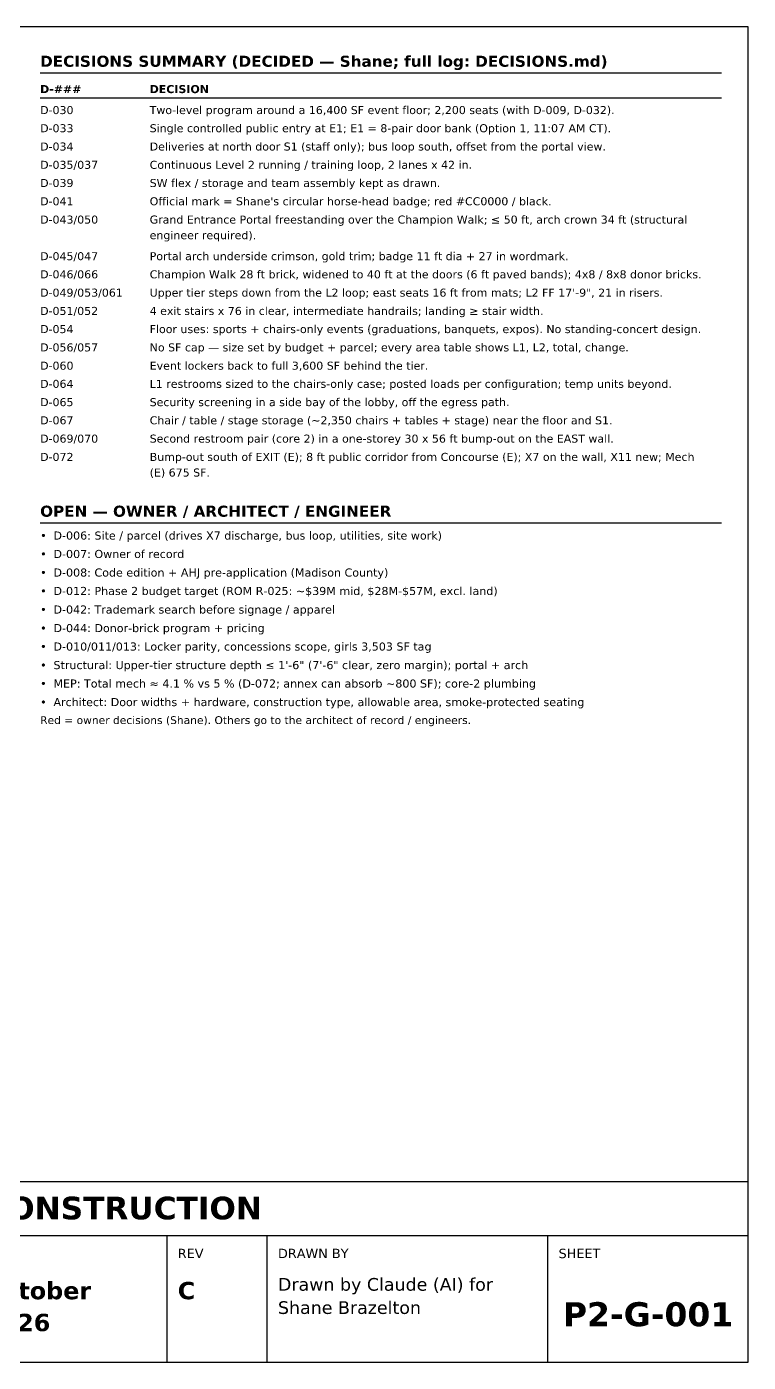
# Model space of a CAD drawing. Header units: inches. Extents: x 0.5 to 16.5, y 0.5 to 10.5.
# Drawn here: x 11.1 to 16.5, y 0.5 to 10.5 of the extents above; entities that cross this region are included whole.
import ezdxf
from ezdxf.enums import TextEntityAlignment as Align

# ---------------------------------------------------------------- set-up
doc = ezdxf.new("R2010")
doc.units = ezdxf.units.IN
doc.header["$MEASUREMENT"] = 0
for name, color, linetype in [('A-ANNO-TEXT', 7, 'Continuous'), ('G-ANNO-TABL', 7, 'Continuous'), ('G-ANNO-TTLB', 7, 'Continuous')]:
    doc.layers.add(name, color=color, linetype=linetype)
doc.styles.add('KS-BOLD', font='DejaVuSans-Bold.ttf')
doc.styles.add('KS-REG', font='DejaVuSans.ttf')

msp = doc.modelspace()

# ---------------------------------------------------------------- linework, layer by layer
at = {"layer": 'A-ANNO-TEXT'}
for p, q in [((11.2, 10.155), (16.3, 10.155)), ((11.2, 6.786), (16.3, 6.786))]:
    msp.add_line(p, q, dxfattribs=at)
at = {"layer": 'G-ANNO-TABL'}
msp.add_line((11.2, 9.968), (16.3, 9.968), dxfattribs=at)
at = {"layer": 'G-ANNO-TTLB'}
for p, q in [((0.5, 1.45), (16.5, 1.45)), ((12.15, 0.5), (12.15, 1.45)), ((12.9, 0.5), (12.9, 1.45)), ((15, 0.5), (15, 1.45))]:
    msp.add_line(p, q, dxfattribs=at)
for points in [[(0.5, 0.5), (16.5, 0.5), (16.5, 10.5), (0.5, 10.5)], [(0.5, 1.45), (16.5, 1.45), (16.5, 1.85), (0.5, 1.85)]]:
    msp.add_lwpolyline(points, close=True, dxfattribs=at)

# ---------------------------------------------------------------- texts
at = {"layer": 'A-ANNO-TEXT'}
for s, height, style, p in [('DECISIONS SUMMARY (DECIDED — Shane; full log: DECISIONS.md)', 0.08288, 'KS-BOLD', (11.2, 10.2)), ('OPEN — OWNER / ARCHITECT / ENGINEER', 0.08288, 'KS-BOLD', (11.2, 6.831)), ('•', 0.0605, 'KS-REG', (11.2, 6.66)), ('D-006: Site / parcel (drives X7 discharge, bus loop, utilities, site work)', 0.06048, 'KS-REG', (11.3, 6.66)), ('•', 0.0605, 'KS-REG', (11.2, 6.522)), ('D-007: Owner of record', 0.06048, 'KS-REG', (11.3, 6.522)), ('•', 0.0605, 'KS-REG', (11.2, 6.383)), ('D-008: Code edition + AHJ pre-application (Madison County)', 0.06048, 'KS-REG', (11.3, 6.383)), ('D-012: Phase 2 budget target (ROM R-025: ~$39M mid, $28M-$57M, excl. land)', 0.06048, 'KS-REG', (11.3, 6.245)), ('•', 0.0605, 'KS-REG', (11.2, 6.245)), ('•', 0.0605, 'KS-REG', (11.2, 6.106)), ('D-042: Trademark search before signage / apparel', 0.06048, 'KS-REG', (11.3, 6.106)), ('•', 0.0605, 'KS-REG', (11.2, 5.967)), ('D-044: Donor-brick program + pricing', 0.06048, 'KS-REG', (11.3, 5.967)), ('•', 0.0605, 'KS-REG', (11.2, 5.829)), ('D-010/011/013: Locker parity, concessions scope, girls 3,503 SF tag', 0.06048, 'KS-REG', (11.3, 5.829)), ('•', 0.0605, 'KS-REG', (11.2, 5.69)), ('Structural: Upper-tier structure depth ≤ 1\'-6" (7\'-6" clear, zero margin); portal + arch', 0.06048, 'KS-REG', (11.3, 5.69)), ('MEP: Total mech ≈ 4.1 % vs 5 % (D-072; annex can absorb ~800 SF); core-2 plumbing', 0.06048, 'KS-REG', (11.3, 5.552)), ('•', 0.0605, 'KS-REG', (11.2, 5.552)), ('•', 0.0605, 'KS-REG', (11.2, 5.413)), ('Architect: Door widths + hardware, construction type, allowable area, smoke-protected seating', 0.06048, 'KS-REG', (11.3, 5.413)), ('Red = owner decisions (Shane). Others go to the architect of record / engineers.', 0.05824, 'KS-REG', (11.2, 5.279))]:
    msp.add_text(s, height=height, dxfattribs=dict(at, style=style)).set_placement(p)
at = {"layer": 'G-ANNO-TABL'}
for s, height, style, p in [('D-###', 0.0599, 'KS-BOLD', (11.2, 10.003)), ('DECISION', 0.0599, 'KS-BOLD', (12.02, 10.003)), ('D-030', 0.0599, 'KS-REG', (11.2, 9.846)), ('Two-level program around a 16,400 SF event floor; 2,200 seats (with D-009, D-032).', 0.05992, 'KS-REG', (12.02, 9.846)), ('D-033', 0.0599, 'KS-REG', (11.2, 9.71)), ('Single controlled public entry at E1; E1 = 8-pair door bank (Option 1, 11:07 AM CT).', 0.05992, 'KS-REG', (12.02, 9.71)), ('D-034', 0.0599, 'KS-REG', (11.2, 9.573)), ('Deliveries at north door S1 (staff only); bus loop south, offset from the portal view.', 0.05992, 'KS-REG', (12.02, 9.573)), ('D-035/037', 0.0599, 'KS-REG', (11.2, 9.436)), ('Continuous Level 2 running / training loop, 2 lanes x 42 in.', 0.05992, 'KS-REG', (12.02, 9.436)), ('D-039', 0.0599, 'KS-REG', (11.2, 9.3)), ('SW flex / storage and team assembly kept as drawn.', 0.05992, 'KS-REG', (12.02, 9.3)), ('D-041', 0.0599, 'KS-REG', (11.2, 9.163)), ("Official mark = Shane's circular horse-head badge; red #CC0000 / black.", 0.05992, 'KS-REG', (12.02, 9.163)), ('D-043/050', 0.0599, 'KS-REG', (11.2, 9.026)), ('Grand Entrance Portal freestanding over the Champion Walk; ≤ 50 ft, arch crown 34 ft (structural', 0.05992, 'KS-REG', (12.02, 9.026)), ('engineer required).', 0.05992, 'KS-REG', (12.02, 8.909)), ('D-045/047', 0.0599, 'KS-REG', (11.2, 8.752)), ('Portal arch underside crimson, gold trim; badge 11 ft dia + 27 in wordmark.', 0.05992, 'KS-REG', (12.02, 8.752)), ('D-046/066', 0.0599, 'KS-REG', (11.2, 8.616)), ('Champion Walk 28 ft brick, widened to 40 ft at the doors (6 ft paved bands); 4x8 / 8x8 donor bricks.', 0.05992, 'KS-REG', (12.02, 8.616)), ('D-049/053/061', 0.05992, 'KS-REG', (11.2, 8.479)), ('Upper tier steps down from the L2 loop; east seats 16 ft from mats; L2 FF 17\'-9", 21 in risers.', 0.05992, 'KS-REG', (12.02, 8.479)), ('D-051/052', 0.0599, 'KS-REG', (11.2, 8.342)), ('4 exit stairs x 76 in clear, intermediate handrails; landing ≥ stair width.', 0.05992, 'KS-REG', (12.02, 8.342)), ('D-054', 0.0599, 'KS-REG', (11.2, 8.206)), ('Floor uses: sports + chairs-only events (graduations, banquets, expos). No standing-concert design.', 0.05992, 'KS-REG', (12.02, 8.206)), ('D-056/057', 0.0599, 'KS-REG', (11.2, 8.069)), ('No SF cap — size set by budget + parcel; every area table shows L1, L2, total, change.', 0.05992, 'KS-REG', (12.02, 8.069)), ('D-060', 0.0599, 'KS-REG', (11.2, 7.932)), ('Event lockers back to full 3,600 SF behind the tier.', 0.05992, 'KS-REG', (12.02, 7.932)), ('D-064', 0.0599, 'KS-REG', (11.2, 7.796)), ('L1 restrooms sized to the chairs-only case; posted loads per configuration; temp units beyond.', 0.05992, 'KS-REG', (12.02, 7.796)), ('D-065', 0.0599, 'KS-REG', (11.2, 7.659)), ('Security screening in a side bay of the lobby, off the egress path.', 0.05992, 'KS-REG', (12.02, 7.659)), ('D-067', 0.0599, 'KS-REG', (11.2, 7.523)), ('Chair / table / stage storage (~2,350 chairs + tables + stage) near the floor and S1.', 0.05992, 'KS-REG', (12.02, 7.523)), ('D-069/070', 0.0599, 'KS-REG', (11.2, 7.386)), ('Second restroom pair (core 2) in a one-storey 30 x 56 ft bump-out on the EAST wall.', 0.05992, 'KS-REG', (12.02, 7.386)), ('D-072', 0.0599, 'KS-REG', (11.2, 7.249)), ('Bump-out south of EXIT (E); 8 ft public corridor from Concourse (E); X7 on the wall, X11 new; Mech', 0.05992, 'KS-REG', (12.02, 7.249)), ('(E) 675 SF.', 0.05992, 'KS-REG', (12.02, 7.132))]:
    msp.add_text(s, height=height, dxfattribs=dict(at, style=style)).set_placement(p)
at = {"layer": 'G-ANNO-TTLB', "style": 'KS-BOLD'}
for s, height, p in [('PRELIMINARY — CONCEPTUAL DESIGN — NOT FOR CONSTRUCTION', 0.17, (8.5, 1.57)), ('P2-G-001', 0.18, (15.75, 0.77))]:
    msp.add_text(s, height=height, dxfattribs=at).set_placement(p, align=Align.CENTER)
at = {"layer": 'G-ANNO-TTLB'}
for s, height, style, p in [('REV', 0.07, 'KS-REG', (12.23, 1.28)), ('DRAWN BY', 0.07, 'KS-REG', (12.98, 1.28)), ('SHEET', 0.07, 'KS-REG', (15.08, 1.28)), ('October', 0.13, 'KS-BOLD', (10.78, 0.972)), ('C', 0.13, 'KS-BOLD', (12.23, 0.972)), ('Drawn by Claude (AI) for', 0.095, 'KS-REG', (12.98, 1.036)), ('Shane Brazelton', 0.095, 'KS-REG', (12.98, 0.862)), ('2026', 0.13, 'KS-BOLD', (10.78, 0.733))]:
    msp.add_text(s, height=height, dxfattribs=dict(at, style=style)).set_placement(p)

doc.saveas('drawing.dxf')
